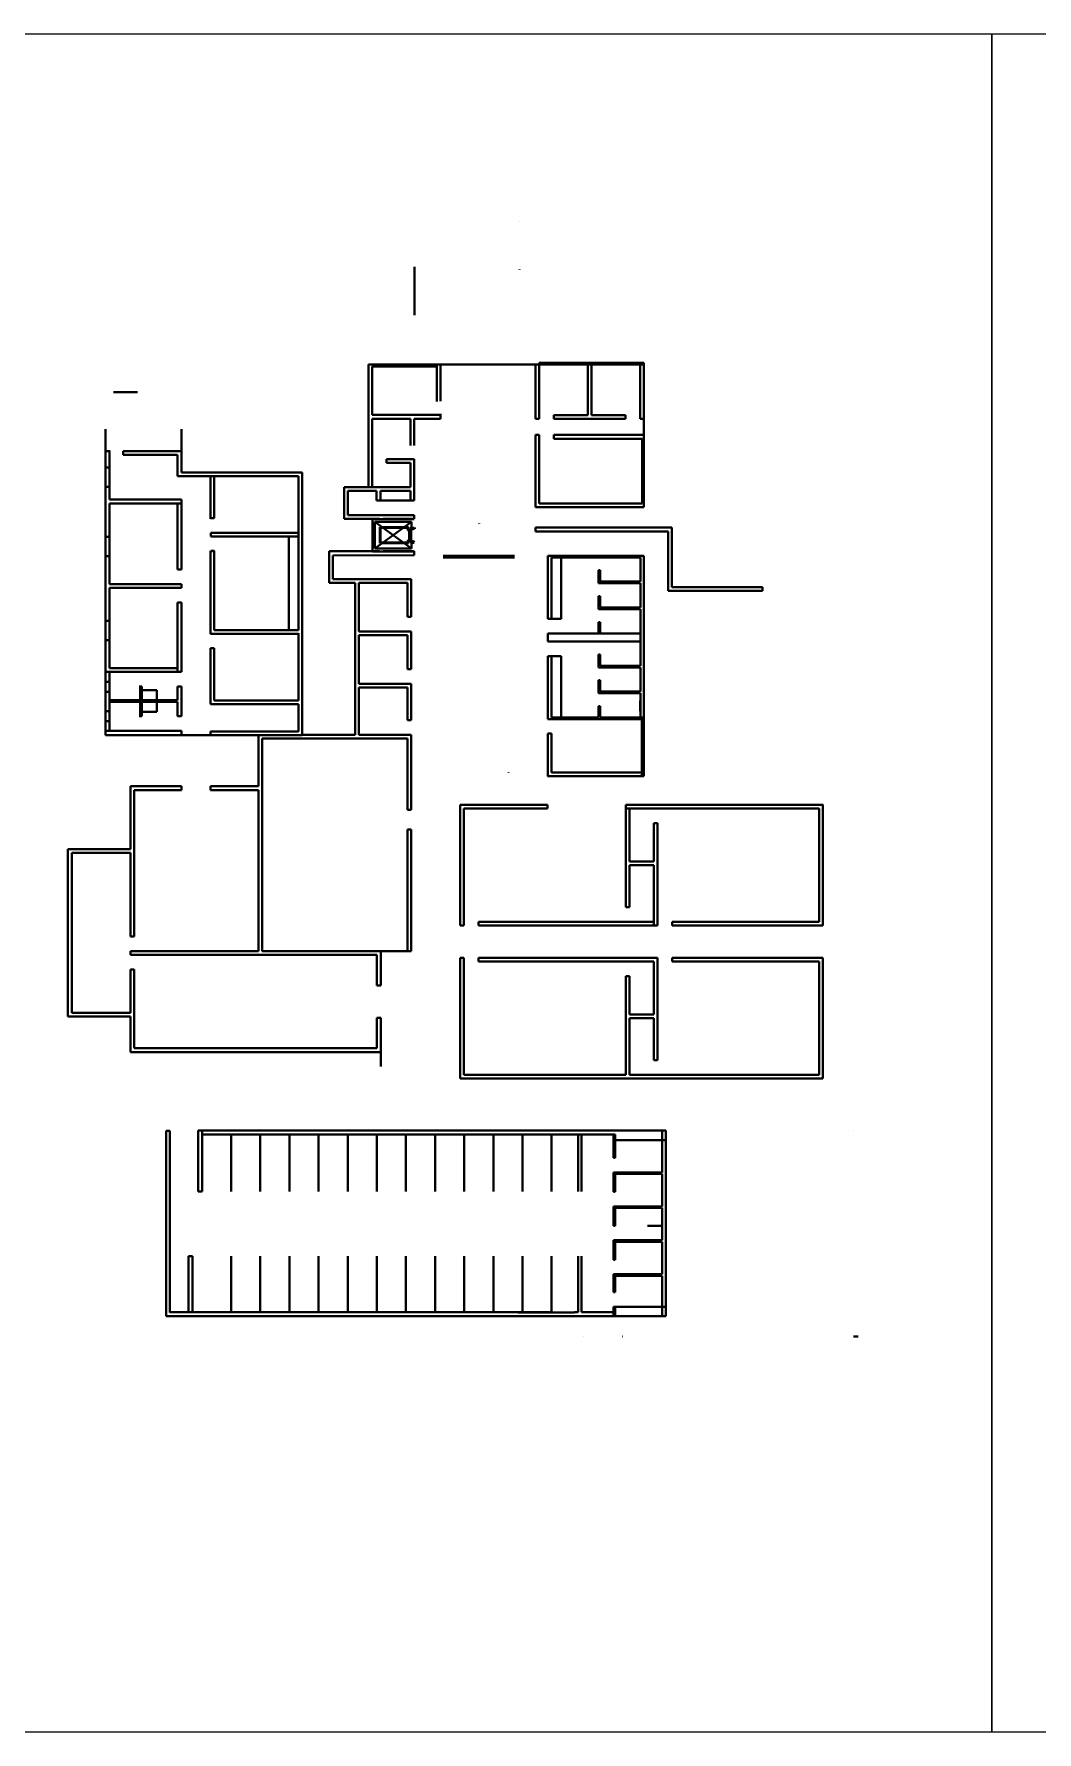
# Model space of a CAD drawing. Header units: metres. Extents: x -353 to 1688, y -477 to 135.
# Drawn here: x -108.6 to -46.7, y -305.9 to -200.9 of the extents above; entities that cross this region are included whole.
import ezdxf

# ---------------------------------------------------------------- set-up
doc = ezdxf.new("R2010")
doc.units = ezdxf.units.M
doc.header["$MEASUREMENT"] = 0
doc.layers.add('WALL', color=2, linetype='Continuous', lineweight=40)

msp = doc.modelspace()

# ---------------------------------------------------------------- linework, layer by layer
at = {"layer": 'Defpoints'}
for points in [[(-49.44718, -305.92207), (-123.69718, -305.92207), (-123.69718, -200.92207), (-49.44718, -200.92207)], [(24.80282, -305.92207), (-49.44718, -305.92207), (-49.44718, -200.92207), (24.80282, -200.92207)]]:
    msp.add_lwpolyline(points, close=True, dxfattribs=at)
at = {"layer": 'WALL'}
for p, q in [((-78.62661, -212.51265), (-78.62661, -212.51265)), ((-85.11539, -215.31399), (-85.11539, -218.31399)), ((-78.62661, -215.49253), (-78.62661, -215.51265)), ((-87.97539, -221.359), (-87.97539, -224.719)), ((-77.6427, -221.359), (-87.97539, -221.359)), ((-83.74539, -221.48344), (-87.74539, -221.48344)), ((-87.74539, -221.48344), (-87.74539, -224.48344)), ((-83.74539, -223.6426), (-83.74539, -221.35344)), ((-83.51539, -223.63724), (-83.51539, -221.35344)), ((-77.64403, -224.71317), (-77.64403, -221.36952)), ((-77.6427, -221.359), (-70.9527, -221.359)), ((-77.4127, -221.259), (-77.4127, -224.489)), ((-77.4127, -221.259), (-70.9527, -221.259)), ((-74.4127, -221.359), (-74.4127, -224.489)), ((-74.1827, -221.359), (-74.1827, -224.489)), ((-71.1827, -221.359), (-71.1827, -224.719)), ((-70.9527, -221.259), (-70.9527, -230.179)), ((-102.23836, -223.06573), (-103.73151, -223.06573)), ((-87.74539, -224.48344), (-83.51539, -224.48344)), ((-83.51539, -224.719), (-83.51539, -224.40724)), ((-77.4134, -224.49004), (-77.4134, -224.72004)), ((-76.5134, -224.72004), (-76.5134, -224.49004)), ((-76.5134, -224.49004), (-74.4127, -224.49004)), ((-72.0827, -224.489), (-74.1827, -224.489)), ((-72.0827, -224.489), (-72.0827, -224.719)), ((-104.20937, -229.71565), (-104.20937, -225.36565)), ((-99.52925, -228.0306), (-99.52925, -225.36565)), ((-87.97539, -224.719), (-87.97539, -228.949)), ((-87.74539, -224.719), (-87.74539, -227.449)), ((-87.74539, -224.719), (-85.37441, -224.719)), ((-85.37441, -224.719), (-85.37441, -226.3727)), ((-85.14441, -224.719), (-83.51539, -224.719)), ((-85.14441, -224.719), (-85.14441, -226.3727)), ((-77.4134, -224.719), (-77.6427, -224.719)), ((-77.6427, -225.7197), (-77.6427, -230.179)), ((-77.41282, -225.7197), (-77.6427, -225.7197)), ((-77.41282, -225.7197), (-77.41282, -225.9497)), ((-74.18368, -224.719), (-76.5134, -224.719)), ((-76.51282, -225.7197), (-70.9527, -225.71897)), ((-76.51282, -225.9497), (-76.51282, -225.7197)), ((-72.0827, -224.719), (-74.18368, -224.719)), ((-70.9527, -224.719), (-71.1827, -224.719)), ((-104.20937, -226.71565), (-103.92937, -226.71565)), ((-103.97937, -226.71565), (-103.97937, -229.71565)), ((-103.12933, -226.71565), (-103.13395, -226.94565)), ((-103.12933, -226.71565), (-102.04273, -226.71565)), ((-102.04273, -226.71565), (-99.52925, -226.71565)), ((-77.41282, -225.9497), (-77.4127, -225.9497)), ((-77.4127, -225.949), (-77.4127, -229.949)), ((-71.0527, -225.949), (-76.51282, -225.949)), ((-71.0527, -225.949), (-71.0527, -229.949)), ((-104.20937, -227.73065), (-103.97937, -227.73065)), ((-103.13395, -226.94565), (-102.04273, -226.94565)), ((-102.04273, -226.94565), (-99.75925, -226.94565)), ((-99.75925, -228.2606), (-99.75925, -226.94565)), ((-87.74539, -227.449), (-87.74539, -228.949)), ((-86.84539, -227.219), (-86.84539, -227.449)), ((-86.84539, -227.219), (-85.14441, -227.219)), ((-86.84539, -227.449), (-85.37441, -227.449)), ((-85.37441, -228.949), (-85.37441, -227.449)), ((-85.14441, -227.449), (-85.14441, -227.219)), ((-85.14441, -229.779), (-85.14441, -227.219)), ((-99.75925, -228.2606), (-92.28457, -228.2606)), ((-99.52925, -228.0306), (-97.72277, -228.0306)), ((-97.72277, -228.0306), (-92.05457, -228.0306)), ((-97.72277, -228.2606), (-97.72277, -230.91191)), ((-97.49277, -228.2606), (-97.49277, -230.8606)), ((-92.28457, -228.2606), (-92.28457, -237.77905)), ((-92.05457, -228.0306), (-92.05457, -244.29053)), ((-104.20937, -228.93065), (-103.97937, -228.93065)), ((-104.20937, -229.71565), (-104.20937, -244.01437)), ((-103.97937, -229.71565), (-102.04273, -229.71565)), ((-103.97937, -229.94565), (-99.52925, -229.94565)), ((-103.97937, -229.94565), (-103.97937, -234.94565)), ((-102.04273, -229.71565), (-99.52925, -229.71565)), ((-99.75925, -229.94565), (-99.75925, -234.04565)), ((-99.52925, -229.71565), (-99.52925, -234.04565)), ((-89.4627, -228.949), (-87.4627, -228.949)), ((-89.4627, -228.949), (-89.4627, -230.909)), ((-89.2327, -229.179), (-88.7927, -229.179)), ((-89.2327, -229.179), (-87.4627, -229.179)), ((-89.2327, -229.179), (-89.2327, -230.679)), ((-87.74539, -228.949), (-85.37441, -228.949)), ((-87.4627, -229.179), (-87.4627, -229.779)), ((-85.14441, -229.779), (-87.4627, -229.779)), ((-87.2327, -229.179), (-86.5627, -229.179)), ((-87.2327, -229.179), (-85.37441, -229.179)), ((-87.2327, -229.179), (-87.2327, -229.779)), ((-85.37441, -229.779), (-85.37441, -229.179)), ((-71.0527, -229.949), (-77.4127, -229.949)), ((-97.72277, -230.8606), (-97.49277, -230.8606)), ((-87.2927, -230.909), (-89.4627, -230.909)), ((-86.3327, -230.679), (-89.2327, -230.679)), ((-87.7228, -230.91755, 0.00008), (-85.14366, -230.91755, 0.00008)), ((-87.7228, -232.91771, 0.00008), (-87.7228, -230.91755, 0.00008)), ((-85.14441, -230.679), (-87.23197, -230.679)), ((-85.14441, -230.909), (-87.0627, -230.909)), ((-85.14441, -230.909), (-85.14441, -230.679)), ((-70.9527, -230.179), (-77.6427, -230.179)), ((-104.20817, -232.01377), (-103.97937, -232.01377)), ((-97.71435, -231.7606), (-92.28457, -231.7606)), ((-97.71434, -231.76187), (-97.71434, -231.9906)), ((-97.71434, -231.9906), (-92.28457, -231.9906)), ((-97.48127, -231.99625), (-97.48127, -231.9957)), ((-92.88457, -231.9906), (-92.88457, -237.77905)), ((-87.57242, -231.0905, 0.00008), (-85.31661, -231.0905, 0.00008)), ((-85.31661, -232.74476, 0.00008), (-87.57242, -231.0905, 0.00008)), ((-85.31661, -231.0905, 0.00008), (-87.57242, -232.74476, 0.00008)), ((-87.57242, -232.74476, 0.00008), (-87.57242, -231.0905, 0.00008)), ((-87.27164, -231.42887, 0.00008), (-87.27164, -232.40639, 0.00008)), ((-85.48955, -231.42887, 0.00008), (-87.27164, -231.42887, 0.00008)), ((-87.23405, -231.46647, 0.00008), (-87.23405, -232.36879, 0.00008)), ((-87.23405, -231.46647, 0.00008), (-85.52715, -231.46647, 0.00008)), ((-85.52715, -231.46647, 0.00008), (-85.52715, -231.61685, 0.00008)), ((-85.52715, -231.61685, 0.00008), (-85.45947, -231.61685, 0.00008)), ((-85.48955, -231.60934, 0.00008), (-85.48955, -231.42887, 0.00008)), ((-85.46699, -231.60934, 0.00008), (-85.48955, -231.60934, 0.00008)), ((-85.48203, -231.60182, 0.00008), (-85.48203, -231.57926, 0.00008)), ((-85.48203, -231.57926, 0.00008), (-85.42188, -231.57926, 0.00008)), ((-85.47451, -231.60182, 0.00008), (-85.48203, -231.60182, 0.00008)), ((-85.45195, -231.58678, 0.00008), (-85.47451, -231.58678, 0.00008)), ((-85.47451, -231.58678, 0.00008), (-85.47451, -231.60182, 0.00008)), ((-85.45947, -231.5943, 0.00008), (-85.46699, -231.5943, 0.00008)), ((-85.46699, -231.5943, 0.00008), (-85.46699, -231.60934, 0.00008)), ((-85.45947, -231.61685, 0.00008), (-85.45947, -231.5943, 0.00008)), ((-85.45195, -231.91387, 0.00008), (-85.45195, -231.58678, 0.00008)), ((-85.45195, -231.92139, 0.00008), (-85.45195, -232.24848, 0.00008)), ((-85.43692, -232.2936, 0.00008), (-85.43692, -231.54166, 0.00008)), ((-85.42188, -231.57926, 0.00008), (-85.42188, -231.91387, 0.00008)), ((-85.42188, -232.256, 0.00008), (-85.42188, -231.92139, 0.00008)), ((-85.33916, -231.57926, 0.00008), (-85.3918, -231.57926, 0.00008)), ((-85.3918, -231.57926, 0.00008), (-85.3918, -231.91231, 0.00008)), ((-85.3918, -232.256, 0.00008), (-85.3918, -231.92295, 0.00008)), ((-85.37676, -231.54166, 0.00008), (-85.37676, -232.2936, 0.00008)), ((-85.36172, -231.91231, 0.00008), (-85.36172, -231.58678, 0.00008)), ((-85.36172, -231.58678, 0.00008), (-85.33916, -231.58678, 0.00008)), ((-85.36172, -231.92295, 0.00008), (-85.36172, -232.24848, 0.00008)), ((-85.34668, -231.5943, 0.00008), (-85.3542, -231.5943, 0.00008)), ((-85.3542, -231.5943, 0.00008), (-85.3542, -231.60934, 0.00008)), ((-85.34668, -231.60934, 0.00008), (-85.34668, -231.5943, 0.00008)), ((-85.32412, -231.60934, 0.00008), (-85.34668, -231.60934, 0.00008)), ((-85.34668, -231.61685, 0.00008), (-85.32412, -231.61685, 0.00008)), ((-85.33916, -231.58678, 0.00008), (-85.33916, -231.60182, 0.00008)), ((-85.33916, -231.60182, 0.00008), (-85.33164, -231.60182, 0.00008)), ((-85.33916, -231.60182, 0.00008), (-85.33164, -231.60182, 0.00008)), ((-85.33164, -231.60182, 0.00008), (-85.33164, -231.58678, 0.00008)), ((-85.31661, -231.42887, 0.00008), (-85.32412, -231.42887, 0.00008)), ((-85.32412, -231.42887, 0.00008), (-85.32412, -231.60934, 0.00008)), ((-85.32412, -231.61685, 0.00008), (-85.32412, -232.2184, 0.00008)), ((-85.31661, -231.0905, 0.00008), (-85.31661, -231.45707, 0.00008)), ((-85.31661, -231.54166, 0.00008), (-85.31661, -231.42887, 0.00008)), ((-85.31661, -231.45707, 0.00008), (-85.14366, -231.45707, 0.00008)), ((-85.19139, -231.54166, 0.00008), (-85.31661, -231.54166, 0.00008)), ((-85.31661, -231.60934, 0.00008), (-85.31661, -231.54918, 0.00008)), ((-85.31661, -231.54918, 0.00008), (-85.18852, -231.54918, 0.00008)), ((-85.12461, -231.4819, 0.00008), (-85.19139, -231.54166, 0.00008)), ((-85.18852, -231.54918, 0.00008), (-85.11709, -231.48527, 0.00008)), ((-85.12124, -231.43477, 0.00008), (-85.12124, -231.51491, 0.00008)), ((-85.11327, -231.51848, 0.00008), (-85.11327, -231.43477, 0.00008)), ((-81.1227, -231.19881), (-81.1227, -231.179)), ((-77.6427, -231.449), (-77.6427, -231.679)), ((-69.2227, -231.449), (-77.6427, -231.449)), ((-69.4527, -231.679), (-77.6427, -231.679)), ((-69.4527, -231.679), (-69.4527, -233.479)), ((-69.2227, -231.449), (-69.2227, -233.479)), ((-97.72278, -232.8906), (-97.72277, -238.00905)), ((-97.71434, -232.8906), (-97.49278, -232.8906)), ((-97.71127, -232.8957), (-97.61126, -232.8957)), ((-97.49278, -232.8906), (-97.49277, -237.77905)), ((-97.49278, -232.8957), (-97.48127, -232.8957)), ((-87.2927, -232.909), (-90.3927, -232.909)), ((-90.3927, -232.909), (-90.3927, -234.869)), ((-87.7228, -232.91771, 0.00008), (-85.14366, -232.91771, 0.00008)), ((-87.57242, -232.74476, 0.00008), (-85.31661, -232.74476, 0.00008)), ((-85.48955, -232.40639, 0.00008), (-87.27164, -232.40639, 0.00008)), ((-87.23405, -232.36879, 0.00008), (-85.52715, -232.36879, 0.00008)), ((-85.14441, -232.909), (-87.0627, -232.909)), ((-85.52715, -232.36879, 0.00008), (-85.52715, -232.2184, 0.00008)), ((-85.52715, -232.2184, 0.00008), (-85.45947, -232.2184, 0.00008)), ((-85.46699, -232.22592, 0.00008), (-85.48955, -232.22592, 0.00008)), ((-85.48955, -232.22592, 0.00008), (-85.48955, -232.40639, 0.00008)), ((-85.47451, -232.23344, 0.00008), (-85.48203, -232.23344, 0.00008)), ((-85.48203, -232.23344, 0.00008), (-85.48203, -232.256, 0.00008)), ((-85.48203, -232.256, 0.00008), (-85.42188, -232.256, 0.00008)), ((-85.47451, -232.24848, 0.00008), (-85.47451, -232.23344, 0.00008)), ((-85.45195, -232.24848, 0.00008), (-85.47451, -232.24848, 0.00008)), ((-85.46699, -232.24096, 0.00008), (-85.46699, -232.22592, 0.00008)), ((-85.45947, -232.24096, 0.00008), (-85.46699, -232.24096, 0.00008)), ((-85.45947, -232.2184, 0.00008), (-85.45947, -232.24096, 0.00008)), ((-85.33916, -232.256, 0.00008), (-85.3918, -232.256, 0.00008)), ((-85.36172, -232.24848, 0.00008), (-85.33916, -232.24848, 0.00008)), ((-85.3542, -232.24096, 0.00008), (-85.3542, -232.22592, 0.00008)), ((-85.34668, -232.24096, 0.00008), (-85.3542, -232.24096, 0.00008)), ((-85.34668, -232.2184, 0.00008), (-85.32412, -232.2184, 0.00008)), ((-85.34668, -232.22592, 0.00008), (-85.34668, -232.24096, 0.00008)), ((-85.32412, -232.22592, 0.00008), (-85.34668, -232.22592, 0.00008)), ((-85.33916, -232.23344, 0.00008), (-85.33164, -232.23344, 0.00008)), ((-85.33916, -232.24848, 0.00008), (-85.33916, -232.23344, 0.00008)), ((-85.33916, -232.23344, 0.00008), (-85.33164, -232.23344, 0.00008)), ((-85.33164, -232.23344, 0.00008), (-85.33164, -232.24848, 0.00008)), ((-85.32412, -232.40639, 0.00008), (-85.32412, -232.22592, 0.00008)), ((-85.31661, -232.40639, 0.00008), (-85.32412, -232.40639, 0.00008)), ((-85.31661, -232.22592, 0.00008), (-85.31661, -232.28608, 0.00008)), ((-85.31661, -232.28608, 0.00008), (-85.18852, -232.28608, 0.00008)), ((-85.31661, -232.2936, 0.00008), (-85.31661, -232.40639, 0.00008)), ((-85.19139, -232.2936, 0.00008), (-85.31661, -232.2936, 0.00008)), ((-85.31661, -232.37819, 0.00008), (-85.31661, -232.74476, 0.00008)), ((-85.31661, -232.37819, 0.00008), (-85.14366, -232.37819, 0.00008)), ((-85.12461, -232.35336, 0.00008), (-85.19139, -232.2936, 0.00008)), ((-85.18852, -232.28608, 0.00008), (-85.11709, -232.34999, 0.00008)), ((-85.14441, -233.159), (-85.14441, -232.909)), ((-104.20817, -233.21377), (-103.97817, -233.21377)), ((-99.52925, -234.04565), (-99.75925, -234.04565)), ((-90.16573, -233.179), (-85.14441, -233.15822)), ((-90.1627, -233.179), (-90.1627, -234.639)), ((-78.95017, -233.18714), (-83.35017, -233.18714)), ((-78.95017, -233.28714), (-83.35017, -233.28714)), ((-76.88302, -233.18714), (-70.95302, -233.18714)), ((-76.88302, -233.28714), (-76.88302, -233.18714)), ((-76.88302, -233.28714), (-76.88302, -237.08714)), ((-76.65302, -233.28714), (-73.75302, -233.28714)), ((-76.65302, -233.28714), (-76.65302, -237.08714)), ((-76.05302, -233.28714), (-76.05302, -237.08714)), ((-73.75302, -233.28714), (-71.15302, -233.28714)), ((-73.75302, -234.08714), (-73.65302, -234.08714)), ((-73.75302, -234.08714), (-73.75302, -234.88714)), ((-73.65302, -234.08714), (-73.65302, -234.78714)), ((-71.15302, -233.28714), (-71.15302, -234.78714)), ((-70.95302, -233.18714), (-70.95302, -238.77066)), ((-69.4527, -233.479), (-69.4527, -235.35193)), ((-69.2227, -233.479), (-69.2227, -235.12193)), ((-103.97937, -234.94565), (-99.75925, -234.94565)), ((-103.97937, -235.17565), (-99.75925, -235.17565)), ((-103.97937, -235.17565), (-103.97937, -240.13346)), ((-99.75925, -234.94565), (-99.52925, -234.94565)), ((-99.52827, -235.17596), (-99.75827, -235.17596)), ((-99.52925, -234.94565), (-99.52925, -235.17596)), ((-92.28457, -235.12862), (-92.28457, -237.77905)), ((-90.3927, -234.869), (-88.7927, -234.869)), ((-90.1627, -234.639), (-85.3327, -234.639)), ((-88.7927, -238.099), (-88.7927, -234.869)), ((-88.5627, -234.869), (-85.5627, -234.869)), ((-88.5627, -237.869), (-88.5627, -234.869)), ((-85.5627, -234.869), (-85.56248, -236.96919)), ((-85.3327, -234.639), (-85.3327, -236.96919)), ((-73.75302, -234.88714), (-71.15302, -234.88714)), ((-73.65302, -234.78714), (-71.15302, -234.78714)), ((-71.15302, -234.88714), (-71.15302, -236.38714)), ((-69.2227, -235.12193), (-63.6227, -235.12193)), ((-63.6227, -235.12193), (-63.6227, -235.35193)), ((-99.75827, -236.07596), (-99.75871, -239.23391)), ((-99.75827, -236.07596), (-99.52827, -236.07596)), ((-99.52925, -236.07596), (-99.52925, -239.23391)), ((-73.75302, -235.68714), (-73.65302, -235.68714)), ((-73.75302, -235.68714), (-73.75302, -236.48714)), ((-73.65302, -235.68714), (-73.65302, -236.38714)), ((-69.4527, -235.35193), (-63.6227, -235.35193)), ((-104.20937, -237.21596), (-103.97937, -237.21596)), ((-85.33248, -236.96919), (-85.56248, -236.96919)), ((-76.88302, -237.08714), (-76.05302, -237.08714)), ((-73.75302, -236.48714), (-71.15302, -236.48714)), ((-73.75302, -237.28714), (-73.65302, -237.28714)), ((-73.75302, -237.28714), (-73.75302, -237.98714)), ((-73.65302, -236.38714), (-71.15302, -236.38714)), ((-73.65302, -237.28714), (-73.65302, -237.98714)), ((-71.15302, -236.48714), (-71.15302, -238.77066)), ((-97.72277, -238.00905), (-92.28457, -238.00905)), ((-97.49277, -237.77905), (-92.28457, -237.77905)), ((-97.49277, -238.0096), (-97.49277, -238.00905)), ((-92.28457, -237.98206), (-92.28457, -242.14277)), ((-88.7927, -238.099), (-88.7927, -241.329)), ((-85.5627, -237.869), (-88.5627, -237.869)), ((-85.5627, -238.099), (-88.5627, -238.099)), ((-88.5627, -238.099), (-88.5627, -241.099)), ((-85.5627, -240.19911), (-85.5627, -238.099)), ((-85.56248, -237.86919), (-85.33248, -237.86919)), ((-85.33579, -240.19911), (-85.3327, -238.099)), ((-85.3327, -237.86919), (-85.3327, -238.099)), ((-76.88302, -237.98714), (-71.15302, -237.98714)), ((-76.88302, -237.98714), (-76.88302, -238.48714)), ((-104.20937, -238.41596), (-103.97937, -238.41596)), ((-99.75939, -240.36346), (-99.75871, -239.23391)), ((-99.52925, -240.13391), (-99.52925, -239.23391)), ((-97.72277, -238.90905), (-97.72277, -242.37277)), ((-97.72277, -238.90905), (-97.49277, -238.90905)), ((-97.72277, -238.90905), (-97.62277, -238.90905)), ((-97.49277, -238.90905), (-97.49277, -242.14277)), ((-76.88302, -238.48714), (-71.15302, -238.48714)), ((-76.88302, -239.38714), (-76.05302, -239.38714)), ((-76.88302, -239.38714), (-76.88302, -243.28714)), ((-76.65302, -239.38714), (-76.65302, -243.18714)), ((-76.65302, -239.38714), (-76.65302, -243.18714)), ((-76.05302, -239.38714), (-76.05302, -243.18714)), ((-73.75302, -239.28714), (-73.65302, -239.28714)), ((-73.75302, -239.28714), (-73.75302, -240.08714)), ((-73.65302, -239.28714), (-73.65302, -239.98714)), ((-71.15302, -238.48714), (-71.15302, -239.98714)), ((-70.95302, -238.48714), (-70.95302, -241.83)), ((-104.20937, -240.36346), (-99.52925, -240.36346)), ((-103.97937, -240.13346), (-99.75925, -240.13346)), ((-103.97937, -240.36346), (-103.97937, -244.01437)), ((-99.52925, -240.13391), (-99.52925, -240.36346)), ((-85.33579, -240.19911), (-85.56579, -240.19911)), ((-73.75302, -240.08714), (-71.15302, -240.08714)), ((-73.65302, -239.98714), (-71.15302, -239.98714)), ((-71.15302, -240.08714), (-71.15302, -241.58714)), ((-104.20937, -240.99237), (-103.97937, -240.99237)), ((-102.07937, -241.2172), (-102.07937, -243.16428)), ((-102.07937, -241.26346), (-101.97937, -241.26346)), ((-102.07937, -241.26346), (-101.97937, -241.26346)), ((-101.97937, -241.26346), (-101.97937, -242.11437)), ((-101.97885, -241.49797), (-101.05124, -241.49797)), ((-101.05124, -242.11437), (-101.05124, -241.49797)), ((-99.76045, -242.11437), (-99.75994, -241.26346)), ((-99.75994, -241.26346), (-99.52925, -241.26346)), ((-99.52925, -241.26346), (-99.52925, -242.26437)), ((-88.7927, -244.26017), (-88.7927, -241.329)), ((-88.5627, -241.099), (-85.5627, -241.099)), ((-88.5627, -241.329), (-85.5627, -241.329)), ((-88.5627, -244.26017), (-88.5627, -241.329)), ((-85.56579, -241.099), (-85.56579, -241.09911)), ((-85.56579, -241.09911), (-85.33579, -241.09911)), ((-85.5627, -241.329), (-85.5627, -243.35965)), ((-85.33579, -241.09911), (-85.3327, -241.329)), ((-85.3327, -241.329), (-85.33367, -243.35965)), ((-73.75302, -240.88714), (-73.75302, -241.68714)), ((-73.75302, -240.88814), (-73.65302, -240.88814)), ((-73.65302, -240.88714), (-73.65302, -241.58714)), ((-104.20937, -241.59237), (-103.97937, -241.59237)), ((-103.97937, -242.11437), (-102.07937, -242.11437)), ((-103.97937, -242.21437), (-102.07937, -242.21437)), ((-101.97937, -242.11437), (-101.97937, -243.11437)), ((-101.97937, -242.11437), (-99.76045, -242.11437)), ((-101.97937, -242.21437), (-99.76051, -242.21437)), ((-101.05136, -242.8291), (-101.05136, -242.21437)), ((-99.76054, -242.26437), (-99.76051, -242.21437)), ((-99.76054, -242.26437), (-99.76054, -243.11437)), ((-99.52925, -242.16437), (-99.52925, -242.26437)), ((-99.52925, -242.26437), (-99.52925, -243.11437)), ((-92.28457, -242.37277), (-97.72277, -242.37277)), ((-92.28457, -242.14277), (-97.49277, -242.14277)), ((-92.28457, -242.37161), (-92.28457, -244.06053)), ((-73.65302, -241.68714), (-73.75302, -241.68714)), ((-73.75302, -242.48714), (-73.65302, -242.48714)), ((-73.75302, -242.48714), (-73.75302, -243.18714)), ((-73.65302, -241.58714), (-71.15302, -241.58714)), ((-73.65302, -241.68714), (-71.15302, -241.68714)), ((-73.65302, -242.48714), (-73.65302, -243.18714)), ((-71.18302, -242.1511), (-71.18302, -242.80352)), ((-71.15302, -241.68714), (-71.15302, -241.83)), ((-71.15302, -241.83), (-71.15302, -241.68714)), ((-71.15302, -241.68714), (-71.15302, -243.18714)), ((-70.95302, -241.58714), (-70.95302, -246.82165)), ((-104.20937, -242.80541), (-103.97937, -242.80541)), ((-104.20937, -243.40541), (-103.97892, -243.40541)), ((-101.97937, -243.11437), (-102.07937, -243.11437)), ((-101.97027, -243.11437), (-102.07937, -243.11437)), ((-101.05136, -242.8291), (-101.97937, -242.8291)), ((-99.52925, -243.11437), (-99.76054, -243.11437)), ((-85.33367, -243.35965), (-85.56367, -243.35965)), ((-76.88302, -243.28714), (-70.95302, -243.28714)), ((-76.65302, -243.18714), (-73.75302, -243.18714)), ((-73.65302, -243.18714), (-70.95302, -243.18714)), ((-71.08302, -243.28714), (-71.08302, -246.82165)), ((-71.08302, -243.28714), (-71.08302, -246.82165)), ((-104.20937, -244.01437), (-104.20937, -244.29053)), ((-99.52925, -244.01437), (-104.20937, -244.01437)), ((-99.52925, -244.29053), (-104.20937, -244.29053)), ((-99.52925, -244.29053), (-99.52925, -244.01437)), ((-97.72277, -244.29053), (-99.52925, -244.29053)), ((-92.28457, -244.06053), (-97.72277, -244.06053)), ((-97.72277, -244.29053), (-97.72277, -244.06053)), ((-97.72277, -244.06053), (-97.72277, -244.29053)), ((-92.05457, -244.29053), (-97.72277, -244.29053)), ((-94.76534, -244.29357), (-94.76534, -247.44307)), ((-94.53534, -244.49017), (-94.53534, -257.6315)), ((-88.7927, -244.49017), (-94.53534, -244.49017)), ((-88.7927, -244.26017), (-92.05457, -244.26017)), ((-88.7927, -244.49017), (-85.5627, -244.49017)), ((-88.5627, -244.26017), (-85.3327, -244.26017)), ((-85.56367, -244.25965), (-85.33367, -244.25965)), ((-85.5627, -244.49017), (-85.5627, -248.90408)), ((-85.3327, -244.26017), (-85.3327, -248.90408)), ((-76.88302, -244.18714), (-76.65302, -244.18714)), ((-76.88302, -244.18714), (-76.88302, -246.82165)), ((-76.65302, -244.18714), (-76.65302, -246.59165)), ((-79.32192, -246.60745), (-79.32192, -246.59165)), ((-76.9127, -246.59165), (-76.88302, -246.59165)), ((-76.65302, -246.59165), (-71.08302, -246.59165)), ((-70.95302, -246.59165), (-70.9527, -246.59165)), ((-99.52925, -247.44307), (-102.67658, -247.44307)), ((-102.67658, -247.44307), (-102.67658, -251.3226)), ((-99.52925, -247.67307), (-102.44658, -247.67307)), ((-102.44658, -247.67307), (-102.44658, -256.7315)), ((-99.52925, -247.44307), (-99.52925, -247.67307)), ((-94.76534, -247.44307), (-97.72277, -247.44307)), ((-97.72277, -247.44307), (-97.72277, -247.67307)), ((-94.76534, -247.67307), (-97.72277, -247.67307)), ((-94.76534, -247.67307), (-97.72277, -247.67307)), ((-94.76534, -247.67307), (-94.76534, -248.78698)), ((-94.76534, -247.67307), (-94.76534, -257.6315)), ((-76.9127, -246.82165), (-70.9527, -246.82165)), ((-82.30192, -248.59165), (-82.30192, -256.05165)), ((-82.30192, -248.59165), (-76.9127, -248.59165)), ((-82.07192, -248.82165), (-76.9127, -248.82165)), ((-82.07192, -248.82165), (-82.07192, -255.82165)), ((-76.9127, -248.82165), (-76.9127, -248.59165)), ((-72.07192, -248.59165), (-70.11192, -248.59165)), ((-72.07192, -254.92165), (-72.07192, -248.59165)), ((-71.84192, -248.82165), (-72.07192, -248.82165)), ((-71.84192, -248.82165), (-70.34192, -248.82165)), ((-71.84192, -248.82165), (-60.11192, -248.82165)), ((-71.84192, -248.82165), (-71.84192, -252.09165)), ((-70.11192, -248.59165), (-59.86531, -248.59165)), ((-59.86531, -248.59165), (-64.50611, -248.59074)), ((-60.11192, -248.82165), (-60.11192, -255.82165)), ((-59.88192, -248.59165), (-59.88192, -256.05165)), ((-85.3327, -248.90408), (-85.5627, -248.90408)), ((-70.34192, -249.72165), (-70.11192, -249.72165)), ((-70.34192, -249.72165), (-70.34192, -252.09165)), ((-70.11192, -249.72165), (-70.11192, -255.82165)), ((-85.5627, -250.12165), (-85.5627, -257.6315)), ((-85.5627, -250.12165), (-85.3327, -250.12165)), ((-85.3327, -250.12165), (-85.3327, -256.05165)), ((-102.67658, -251.3226), (-106.53685, -251.3226)), ((-106.53685, -251.3226), (-106.53685, -261.67473)), ((-102.67658, -251.5526), (-106.30685, -251.5526)), ((-106.30685, -251.5526), (-106.30685, -261.44473)), ((-102.67658, -251.5526), (-102.67658, -256.7315)), ((-70.34192, -252.09165), (-71.84192, -252.09165)), ((-71.84192, -252.32165), (-71.84192, -254.92165)), ((-71.84192, -252.32165), (-70.34192, -252.32165)), ((-70.34192, -252.32165), (-71.84192, -252.32165)), ((-70.34192, -252.32165), (-70.34192, -256.05165)), ((-71.84192, -254.92165), (-72.07192, -254.92165)), ((-85.3327, -256.05165), (-85.3327, -257.6315)), ((-82.07192, -256.05165), (-82.30192, -256.05165)), ((-82.07192, -255.82165), (-82.07192, -256.05165)), ((-70.34192, -255.82165), (-81.17192, -255.82165)), ((-81.17192, -256.05165), (-81.17192, -255.82165)), ((-70.34192, -256.05165), (-81.17192, -256.05165)), ((-70.11192, -256.05165), (-70.34192, -256.05165)), ((-70.112, -255.82174), (-70.112, -256.05174)), ((-69.212, -255.82174), (-60.11192, -255.82165)), ((-69.212, -256.05174), (-69.212, -255.82174)), ((-59.88192, -256.05165), (-69.212, -256.05165)), ((-102.67658, -256.7315), (-102.44658, -256.7315)), ((-102.67658, -257.6315), (-94.76534, -257.6315)), ((-102.67407, -257.6315), (-102.67407, -257.8615)), ((-102.67407, -257.8615), (-87.44407, -257.8615)), ((-94.53534, -257.6315), (-87.21407, -257.6315)), ((-87.44407, -259.7615), (-87.44407, -257.8615)), ((-87.21407, -259.7615), (-87.21407, -257.6315)), ((-87.21407, -257.6315), (-85.3327, -257.6315)), ((-82.30192, -258.05165), (-82.30192, -265.51165)), ((-82.07186, -258.05236), (-82.30192, -258.05236)), ((-82.07192, -258.28165), (-82.07192, -265.28165)), ((-82.07186, -258.05236), (-82.07186, -258.28236)), ((-81.17186, -258.05165), (-70.34508, -258.05165)), ((-81.17186, -258.05165), (-72.07192, -258.05165)), ((-81.17186, -258.28236), (-81.17186, -258.05236)), ((-81.17186, -258.28165), (-72.07192, -258.28165)), ((-81.17186, -258.28165), (-70.34508, -258.28165)), ((-71.84192, -258.05165), (-72.07192, -258.05165)), ((-70.34508, -258.05373), (-70.11508, -258.05373)), ((-70.34508, -258.28165), (-70.34508, -261.55373)), ((-70.34192, -258.05277), (-70.34192, -258.05373)), ((-70.11508, -258.05373), (-70.11508, -264.38165)), ((-70.112, -258.05294), (-70.112, -258.28294)), ((-70.112, -258.28294), (-70.11192, -258.28294)), ((-70.11192, -258.28165), (-70.11192, -261.55165)), ((-69.212, -258.05294), (-59.88192, -258.05165)), ((-69.212, -258.28294), (-69.212, -258.05294)), ((-69.212, -258.28165), (-60.11192, -258.28165)), ((-60.11192, -265.28165), (-60.11192, -258.28165)), ((-59.88192, -265.51165), (-59.88192, -258.05165)), ((-102.67407, -258.7615), (-102.44407, -258.7615)), ((-102.67407, -258.7615), (-102.67407, -261.44473)), ((-102.44407, -258.7615), (-102.44407, -263.64513)), ((-72.07192, -259.18165), (-71.84192, -259.18165)), ((-72.07192, -265.28165), (-72.07192, -259.18165)), ((-71.84192, -261.55165), (-71.84192, -259.18165)), ((-102.44658, -259.7615), (-102.44407, -259.7615)), ((-87.44407, -259.7615), (-87.21407, -259.7615)), ((-106.30685, -261.44473), (-102.67407, -261.44473)), ((-102.44658, -260.7615), (-102.44407, -260.7615)), ((-106.53685, -261.67473), (-102.67407, -261.67473)), ((-102.67407, -261.67473), (-102.67407, -263.87513)), ((-87.44407, -261.7615), (-87.21407, -261.7615)), ((-87.44407, -263.64513), (-87.44407, -261.7615)), ((-87.21407, -264.77513), (-87.21407, -261.7615)), ((-71.84192, -261.55165), (-70.34508, -261.55165)), ((-71.84192, -265.28165), (-71.84192, -261.78165)), ((-71.84192, -261.78165), (-70.34508, -261.78165)), ((-70.34192, -261.55373), (-70.34508, -261.55373)), ((-70.34508, -261.78165), (-70.34508, -264.38165)), ((-70.11508, -261.55165), (-70.11192, -261.55165)), ((-102.67407, -263.87513), (-87.21407, -263.87513)), ((-102.44407, -263.64513), (-87.44407, -263.64513)), ((-70.34508, -264.15165), (-70.34192, -264.15165)), ((-70.34508, -264.38165), (-70.11508, -264.38165)), ((-82.30192, -265.51165), (-72.07192, -265.51165)), ((-82.07192, -265.28165), (-72.07192, -265.28165)), ((-75.87192, -265.51165), (-59.88192, -265.51165)), ((-71.84192, -265.28165), (-60.11192, -265.28165)), ((-71.84192, -265.28165), (-70.34192, -265.28165)), ((-71.84192, -265.51165), (-70.34192, -265.51165)), ((-100.474, -268.74253), (-100.244, -268.74253)), ((-100.474, -268.74253), (-100.474, -280.20253)), ((-100.244, -268.74253), (-100.244, -279.97253)), ((-98.48091, -268.7357), (-74.62091, -268.7357)), ((-98.48091, -272.49021), (-98.48091, -268.7357)), ((-98.25091, -272.49021), (-98.25091, -268.7357)), ((-74.62091, -268.7357), (-72.82091, -268.7357)), ((-72.82091, -268.7357), (-69.59091, -268.7357)), ((-69.82091, -268.7357), (-69.82091, -271.3157)), ((-69.59091, -268.7357), (-69.59091, -280.20253)), ((-57.97646, -268.74165), (-57.97616, -268.74165)), ((-100.244, -279.97253), (-100.244, -268.97253)), ((-98.25091, -268.9657), (-98.25091, -271.33593)), ((-98.25091, -268.9657), (-75.014, -268.9657)), ((-96.45091, -272.49021), (-96.45091, -268.9657)), ((-94.65091, -272.49021), (-94.65091, -268.9657)), ((-92.85091, -272.49021), (-92.85091, -268.9657)), ((-91.05091, -272.49021), (-91.05091, -268.9657)), ((-91.05091, -272.49021), (-91.05091, -268.9657)), ((-89.25091, -272.49021), (-89.25091, -268.9657)), ((-87.75091, -268.9657), (-87.75091, -268.9657)), ((-87.75091, -268.9657), (-87.75091, -268.9657)), ((-87.75091, -268.9657), (-87.75091, -268.9657)), ((-87.75091, -268.9657), (-87.75091, -268.9657)), ((-87.45091, -272.49021), (-87.45091, -268.9657)), ((-85.65091, -272.49021), (-85.65091, -268.9657)), ((-83.85091, -272.49021), (-83.85091, -268.9657)), ((-82.05091, -272.49021), (-82.05091, -268.9657)), ((-82.044, -268.97253), (-80.014, -268.97253)), ((-80.25091, -272.49021), (-80.25091, -268.9657)), ((-78.45091, -272.49021), (-78.45091, -268.9657)), ((-76.65091, -272.49021), (-76.65091, -268.9657)), ((-75.014, -268.9657), (-75.014, -272.49021)), ((-75.014, -268.9657), (-72.72091, -268.9657)), ((-74.814, -268.9657), (-74.814, -272.49021)), ((-72.82091, -268.9657), (-72.82091, -270.4157)), ((-72.82091, -269.3157), (-69.59091, -269.3157)), ((-72.72091, -268.9657), (-72.72091, -270.4157)), ((-72.82091, -270.4157), (-72.72091, -270.4157)), ((-72.82091, -271.3157), (-69.82091, -271.3157)), ((-72.82091, -271.3157), (-72.82091, -272.5157)), ((-72.82091, -271.4157), (-69.82091, -271.4157)), ((-72.72091, -271.3157), (-72.72091, -272.5157)), ((-69.82091, -271.4157), (-69.82091, -273.4157)), ((-98.25091, -272.49021), (-98.48091, -272.49021)), ((-98.25091, -272.49021), (-98.25091, -272.49021)), ((-72.82091, -272.5157), (-72.72091, -272.5157)), ((-72.82091, -273.4157), (-69.82091, -273.4157)), ((-72.82091, -273.4157), (-72.82091, -274.6157)), ((-72.82091, -273.5157), (-69.82091, -273.5157)), ((-72.72091, -273.4157), (-72.72091, -274.6157)), ((-69.82091, -273.5157), (-69.82091, -275.5157)), ((-72.82091, -274.6157), (-72.72091, -274.6157)), ((-70.72893, -274.6157), (-69.82091, -274.6157)), ((-72.82091, -275.5157), (-69.82091, -275.5157)), ((-72.82091, -275.5157), (-72.82091, -276.7157)), ((-72.82091, -275.6157), (-69.82091, -275.6157)), ((-72.72091, -275.5157), (-72.72091, -276.7157)), ((-69.82091, -275.6157), (-69.82091, -277.6157)), ((-99.08091, -279.9657), (-99.08091, -276.49021)), ((-98.85091, -276.49021), (-99.08091, -276.49021)), ((-98.85091, -279.9657), (-98.85091, -276.49021)), ((-96.45091, -279.9657), (-96.45091, -276.49021)), ((-94.65091, -279.9657), (-94.65091, -276.49021)), ((-92.85091, -279.9657), (-92.85091, -276.49021)), ((-91.05091, -279.9657), (-91.05091, -276.49021)), ((-89.25091, -279.9657), (-89.25091, -276.49021)), ((-87.45091, -279.9657), (-87.45091, -276.49021)), ((-85.65091, -279.9657), (-85.65091, -276.49021)), ((-83.85091, -279.9657), (-83.85091, -276.49021)), ((-82.05091, -279.9657), (-82.05091, -276.49021)), ((-80.25091, -279.9657), (-80.25091, -276.49021)), ((-78.45091, -279.9657), (-78.45091, -276.49021)), ((-76.65091, -279.9657), (-76.65091, -276.49021)), ((-75.014, -276.49021), (-75.014, -279.9657)), ((-74.814, -276.49021), (-74.814, -279.9657)), ((-72.82091, -276.7157), (-72.72091, -276.7157)), ((-72.82091, -277.6157), (-69.82091, -277.6157)), ((-72.82091, -277.6157), (-72.82091, -278.72253)), ((-72.82091, -277.7157), (-69.82091, -277.7157)), ((-72.72091, -277.6157), (-72.72091, -278.72253)), ((-69.82091, -277.7157), (-69.82091, -280.20253)), ((-72.72091, -278.72253), (-72.82091, -278.72253)), ((-69.59091, -280.20253), (-100.474, -280.20253)), ((-76.65091, -279.9657), (-100.244, -279.9657)), ((-75.244, -279.97253), (-78.744, -279.97253)), ((-75.014, -279.9657), (-75.244, -279.9657)), ((-72.72091, -279.9657), (-74.814, -279.9657)), ((-69.59091, -279.62253), (-72.82091, -279.62253)), ((-72.82091, -279.62253), (-72.82091, -280.20253)), ((-72.72091, -279.62253), (-72.72091, -280.20253)), ((-74.68558, -281.46036), (-74.68558, -281.46719)), ((-72.26249, -281.46719), (-72.28376, -281.46719)), ((-57.70047, -281.46719), (-57.99303, -281.46719))]:
    msp.add_line(p, q, dxfattribs=at)

doc.saveas('drawing.dxf')
